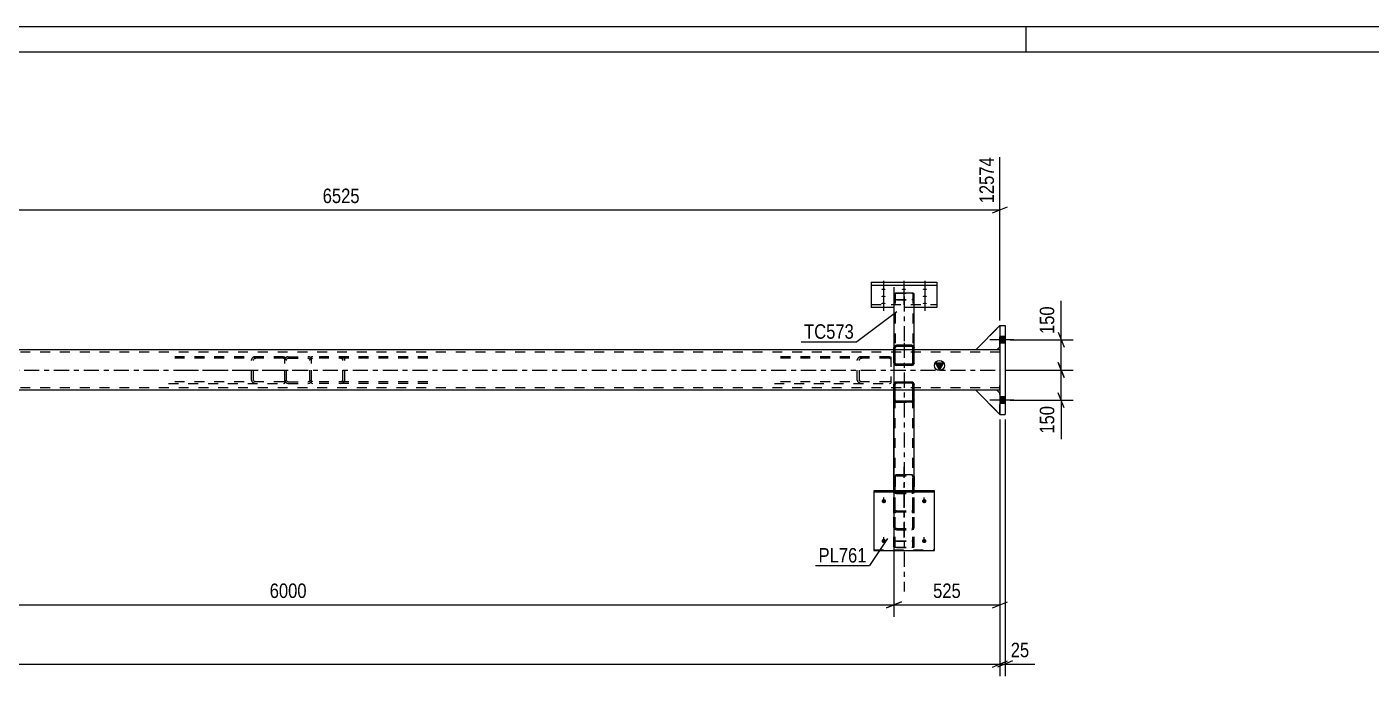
# Model space of a CAD drawing. Header units: millimetres. Extents: x 0 to 1189, y 0 to 841.
# Drawn here: x 361 to 627.3, y 712.3 to 841 of the extents above; entities that cross this region are included whole.
import ezdxf

# ---------------------------------------------------------------- set-up
doc = ezdxf.new("R2010")
doc.units = ezdxf.units.MM
doc.linetypes.add('DXK_LINE_DOT2', pattern=[3.9198, 1.9599, -1.9599])
doc.linetypes.add('DXK_LINE_DOT3', pattern=[5.9187, 2.979, -0.9799, 0.9799, -0.9799])
doc.styles.add('Arial Narrow', font='ARIALN.TTF', dxfattribs={"height": 0.2})

# ---------------------------------------------------------------- blocks, each defined once
blk = doc.blocks.new('Unknown-814407264-1135')
at = {"color": 5, "linetype": 'Continuous'}
for p, q in [((1189, 841), (0, 841)), ((559, 836), (559, 841)), ((1184, 836), (5, 836))]:
    blk.add_line(p, q, dxfattribs=at)
blk = doc.blocks.new('Part-814407264-5478 - 5468')
at = {"color": 2, "linetype": 'Continuous'}
for p, q in [((532.83, 777.62), (532.79, 777.43)), ((532.93, 777.77), (532.83, 777.62)), ((533.09, 777.88), (532.93, 777.77)), ((533.03, 777.43), (533.05, 777.52)), ((533.05, 777.52), (533.03, 777.43)), ((533.05, 777.52), (533.1, 777.6)), ((533.1, 777.6), (533.05, 777.52)), ((533.27, 777.91), (533.09, 777.88)), ((533.1, 777.6), (533.18, 777.65)), ((533.18, 777.65), (533.1, 777.6)), ((533.18, 777.65), (533.27, 777.67)), ((536.31, 777.91), (533.27, 777.91)), ((536.31, 777.67), (533.27, 777.67)), ((536.49, 777.88), (536.31, 777.91)), ((536.31, 777.67), (536.4, 777.65)), ((536.4, 777.65), (536.48, 777.6)), ((536.48, 777.6), (536.53, 777.52)), ((536.65, 777.77), (536.49, 777.88)), ((536.5, 777.88), (536.65, 777.77)), ((536.53, 777.52), (536.55, 777.43)), ((536.75, 777.62), (536.65, 777.77)), ((536.65, 777.77), (536.75, 777.62)), ((536.79, 777.43), (536.75, 777.62)), ((536.75, 777.62), (536.79, 777.43)), ((532.79, 774.39), (532.79, 777.43)), ((533.03, 777.43), (533.03, 777.43)), ((533.03, 777), (533.03, 777.43)), ((533.03, 774.39), (533.03, 777.43)), ((533.03, 774.39), (533.03, 777)), ((533.03, 777), (533.03, 777)), ((533.03, 777), (533.03, 777)), ((533.03, 777), (533.03, 777)), ((536.55, 774.39), (536.55, 777.43)), ((536.79, 774.39), (536.79, 777.43)), ((536.79, 777.43), (536.79, 777.43)), ((536.79, 777), (536.79, 777.43)), ((536.79, 774.39), (536.79, 777)), ((536.79, 777), (536.79, 777)), ((536.79, 777), (536.79, 777)), ((536.79, 777), (536.79, 777)), ((532.79, 774.39), (532.83, 774.21)), ((532.83, 774.21), (532.93, 774.05)), ((532.93, 774.05), (533.09, 773.95)), ((533.03, 774.39), (533.03, 774.39)), ((533.05, 774.3), (533.03, 774.39)), ((533.03, 774.39), (533.05, 774.3)), ((533.1, 774.22), (533.05, 774.3)), ((533.05, 774.3), (533.1, 774.22)), ((533.09, 773.95), (533.27, 773.91)), ((533.18, 774.17), (533.1, 774.22)), ((533.1, 774.22), (533.18, 774.17)), ((533.27, 774.15), (533.18, 774.17)), ((536.31, 774.15), (533.27, 774.15)), ((536.31, 773.91), (533.27, 773.91)), ((536.4, 774.17), (536.31, 774.15)), ((536.31, 773.91), (536.49, 773.95)), ((536.48, 774.22), (536.4, 774.17)), ((536.53, 774.3), (536.48, 774.22)), ((536.49, 773.95), (536.65, 774.05)), ((536.55, 774.39), (536.53, 774.3)), ((536.65, 774.05), (536.75, 774.21)), ((536.75, 774.21), (536.79, 774.39)), ((536.79, 774.39), (536.75, 774.21)), ((536.79, 774.39), (536.79, 774.39))]:
    blk.add_line(p, q, dxfattribs=at)
at = {"color": 7, "linetype": 'DXK_LINE_DOT2'}
for p, q in [((532.79, 777.43), (532.83, 777.62)), ((532.83, 777.62), (532.93, 777.77)), ((532.93, 777.77), (533.09, 777.88)), ((533.09, 777.88), (533.27, 777.91)), ((533.27, 777.67), (533.18, 777.65)), ((536.31, 777.91), (533.27, 777.91)), ((533.27, 777.67), (533.27, 777.67)), ((536.31, 777.91), (536.31, 777.91)), ((536.31, 777.91), (536.5, 777.88)), ((536.31, 777.67), (536.31, 777.67)), ((536.4, 777.65), (536.31, 777.67)), ((536.48, 777.6), (536.4, 777.65)), ((536.53, 777.52), (536.48, 777.6)), ((536.55, 777.43), (536.53, 777.52)), ((532.79, 777.43), (532.79, 777.43)), ((532.79, 777.43), (532.79, 777)), ((532.79, 777), (532.79, 777)), ((532.79, 777), (532.79, 774.39)), ((533.03, 777), (532.79, 777)), ((536.55, 777.43), (536.55, 777.43)), ((536.55, 777.43), (536.55, 777)), ((536.55, 777), (536.55, 777)), ((536.55, 777), (536.55, 774.39)), ((536.79, 777), (536.55, 777)), ((532.79, 774.39), (532.79, 774.39)), ((532.83, 774.21), (532.79, 774.39)), ((533.27, 773.91), (533.09, 773.95)), ((533.18, 774.17), (533.27, 774.15)), ((533.27, 774.15), (533.27, 774.15)), ((536.31, 774.15), (536.4, 774.17)), ((536.31, 774.15), (536.31, 774.15)), ((536.31, 774.15), (536.31, 774.15)), ((536.5, 773.95), (536.31, 773.91)), ((536.31, 773.91), (536.31, 773.91)), ((536.31, 773.91), (536.31, 773.91)), ((536.4, 774.17), (536.48, 774.22)), ((536.48, 774.22), (536.53, 774.3)), ((536.53, 774.3), (536.55, 774.39)), ((536.55, 774.39), (536.55, 774.39))]:
    blk.add_line(p, q, dxfattribs=at)
at = {"color": 7, "linetype": 'DXK_LINE_DOT3'}
blk.add_line((534.79, 775.91), (534.79, 775.91), dxfattribs=at)
at = {"color": 7, "linetype": 'DXK_LINE_DOT2'}
blk.add_arc((533.27, 774.39), 0.48, 202.5012, 247.5012, dxfattribs=at)
at = {"color": 2, "linetype": 'Continuous'}
blk.add_arc((536.31, 774.39), 0.48, 292.5012, 337.5012, dxfattribs=at)
blk = doc.blocks.new('Bolt-814407264-5536 - 5468')
at = {"linetype": 'Continuous'}
for points in [[(538.79, 747.43), (538.88, 747.42), (538.97, 747.39), (539.05, 747.35), (539.12, 747.29), (539.17, 747.22), (539.21, 747.14), (539.23, 747.06), (539.23, 746.97), (539.21, 746.88), (539.17, 746.81), (539.12, 746.74), (539.05, 746.68), (538.97, 746.63), (538.88, 746.61), (538.79, 746.6), (538.7, 746.61), (538.61, 746.63), (538.53, 746.68), (538.46, 746.74), (538.41, 746.81), (538.37, 746.88), (538.35, 746.97), (538.35, 747.06), (538.37, 747.14), (538.41, 747.22), (538.46, 747.29), (538.53, 747.35), (538.61, 747.39), (538.7, 747.42)], [(538.79, 739.53), (538.88, 739.52), (538.97, 739.5), (539.05, 739.45), (539.12, 739.4), (539.17, 739.33), (539.21, 739.25), (539.23, 739.16), (539.23, 739.08), (539.21, 738.99), (539.17, 738.91), (539.12, 738.84), (539.05, 738.78), (538.97, 738.74), (538.88, 738.72), (538.79, 738.71), (538.7, 738.72), (538.61, 738.74), (538.53, 738.78), (538.46, 738.84), (538.41, 738.91), (538.37, 738.99), (538.35, 739.08), (538.35, 739.16), (538.37, 739.25), (538.41, 739.33), (538.46, 739.4), (538.53, 739.45), (538.61, 739.5), (538.7, 739.52)]]:
    blk.add_hatch(color=1, dxfattribs=at).paths.add_polyline_path(points)
at = {"color": 1, "linetype": 'Continuous'}
for p, q in [((538.79, 746.67), (538.79, 747.74)), ((538.79, 738.78), (538.79, 739.85))]:
    blk.add_line(p, q, dxfattribs=at)
blk = doc.blocks.new('Bolt-814407264-5545 - 5468')
at = {"linetype": 'Continuous'}
for points in [[(530.69, 789.15), (530.78, 789.14), (530.87, 789.13), (530.95, 789.12), (531.02, 789.1), (531.07, 789.07), (531.11, 789.04), (531.13, 789.01), (531.13, 788.98), (531.11, 788.95), (531.07, 788.92), (531.02, 788.9), (530.95, 788.88), (530.87, 788.86), (530.78, 788.85), (530.69, 788.85), (530.6, 788.85), (530.51, 788.86), (530.43, 788.88), (530.36, 788.9), (530.31, 788.92), (530.27, 788.95), (530.25, 788.98), (530.25, 789.01), (530.27, 789.04), (530.31, 789.07), (530.36, 789.1), (530.43, 789.12), (530.51, 789.13), (530.6, 789.14)], [(534.77, 789.15), (534.86, 789.14), (534.95, 789.13), (535.03, 789.12), (535.1, 789.1), (535.15, 789.07), (535.19, 789.04), (535.21, 789.01), (535.21, 788.98), (535.19, 788.95), (535.15, 788.92), (535.1, 788.9), (535.03, 788.88), (534.95, 788.86), (534.86, 788.85), (534.77, 788.85), (534.68, 788.85), (534.59, 788.86), (534.51, 788.88), (534.44, 788.9), (534.39, 788.92), (534.35, 788.95), (534.33, 788.98), (534.33, 789.01), (534.35, 789.04), (534.39, 789.07), (534.44, 789.1), (534.51, 789.12), (534.59, 789.13), (534.68, 789.14)], [(538.89, 789.15), (538.98, 789.14), (539.07, 789.13), (539.15, 789.12), (539.22, 789.1), (539.27, 789.07), (539.31, 789.04), (539.33, 789.01), (539.33, 788.98), (539.31, 788.95), (539.27, 788.92), (539.22, 788.9), (539.15, 788.88), (539.07, 788.86), (538.98, 788.85), (538.89, 788.85), (538.8, 788.85), (538.71, 788.86), (538.63, 788.88), (538.56, 788.9), (538.51, 788.92), (538.47, 788.95), (538.45, 788.98), (538.45, 789.01), (538.47, 789.04), (538.51, 789.07), (538.56, 789.1), (538.63, 789.12), (538.71, 789.13), (538.8, 789.14)], [(530.69, 787.74), (530.78, 787.74), (530.87, 787.73), (530.95, 787.71), (531.02, 787.69), (531.07, 787.66), (531.11, 787.63), (531.13, 787.6), (531.13, 787.57), (531.11, 787.54), (531.07, 787.51), (531.02, 787.49), (530.95, 787.47), (530.87, 787.45), (530.78, 787.44), (530.69, 787.44), (530.6, 787.44), (530.51, 787.45), (530.43, 787.47), (530.36, 787.49), (530.31, 787.51), (530.27, 787.54), (530.25, 787.57), (530.25, 787.6), (530.27, 787.63), (530.31, 787.66), (530.36, 787.69), (530.43, 787.71), (530.51, 787.73), (530.6, 787.74)], [(530.69, 786.34), (530.78, 786.34), (530.87, 786.33), (530.95, 786.31), (531.02, 786.29), (531.07, 786.27), (531.11, 786.24), (531.13, 786.21), (531.13, 786.18), (531.11, 786.15), (531.07, 786.12), (531.02, 786.09), (530.95, 786.07), (530.87, 786.06), (530.78, 786.05), (530.69, 786.04), (530.6, 786.05), (530.51, 786.06), (530.43, 786.07), (530.36, 786.09), (530.31, 786.12), (530.27, 786.15), (530.25, 786.18), (530.25, 786.21), (530.27, 786.24), (530.31, 786.27), (530.36, 786.29), (530.43, 786.31), (530.51, 786.33), (530.6, 786.34)], [(538.89, 787.74), (538.98, 787.74), (539.07, 787.73), (539.15, 787.71), (539.22, 787.69), (539.27, 787.66), (539.31, 787.63), (539.33, 787.6), (539.33, 787.57), (539.31, 787.54), (539.27, 787.51), (539.22, 787.49), (539.15, 787.47), (539.07, 787.45), (538.98, 787.44), (538.89, 787.44), (538.8, 787.44), (538.71, 787.45), (538.63, 787.47), (538.56, 787.49), (538.51, 787.51), (538.47, 787.54), (538.45, 787.57), (538.45, 787.6), (538.47, 787.63), (538.51, 787.66), (538.56, 787.69), (538.63, 787.71), (538.71, 787.73), (538.8, 787.74)], [(538.89, 786.34), (538.98, 786.34), (539.07, 786.33), (539.15, 786.31), (539.22, 786.29), (539.27, 786.27), (539.31, 786.24), (539.33, 786.21), (539.33, 786.18), (539.31, 786.15), (539.27, 786.12), (539.22, 786.09), (539.15, 786.07), (539.07, 786.06), (538.98, 786.05), (538.89, 786.04), (538.8, 786.05), (538.71, 786.06), (538.63, 786.07), (538.56, 786.09), (538.51, 786.12), (538.47, 786.15), (538.45, 786.18), (538.45, 786.21), (538.47, 786.24), (538.51, 786.27), (538.56, 786.29), (538.63, 786.31), (538.71, 786.33), (538.8, 786.34)]]:
    blk.add_hatch(color=1, dxfattribs=at).paths.add_polyline_path(points)
at = {"color": 1, "linetype": 'Continuous'}
for p, q in [((530.69, 790.69), (530.69, 787.57)), ((530.69, 789.28), (530.69, 786.16)), ((534.77, 790.69), (534.77, 787.57)), ((538.89, 790.69), (538.89, 787.57)), ((538.89, 789.28), (538.89, 786.16)), ((530.69, 787.88), (530.69, 784.76)), ((538.89, 787.88), (538.89, 784.76))]:
    blk.add_line(p, q, dxfattribs=at)
at = {"color": 1, "linetype": 'DXK_LINE_DOT2'}
blk.add_line((534.77, 787.88), (534.77, 784.76), dxfattribs=at)
blk = doc.blocks.new('Part-814407264-5617 - 5468')
at = {"color": 7, "linetype": 'DXK_LINE_DOT2'}
for p, q in [((548.99, 777), (553.79, 781.8)), ((553.79, 781.8), (553.79, 777.6)), ((553.79, 777.6), (553.19, 777)), ((553.19, 777), (548.99, 777))]:
    blk.add_line(p, q, dxfattribs=at)
blk = doc.blocks.new('Part-814407264-5675 - 5468')
at = {"color": 7, "linetype": 'DXK_LINE_DOT2'}
for p, q in [((411.89, 775.64), (389.1, 775.64)), ((411.89, 775.32), (389.1, 775.32)), ((405.59, 775.25), (405.52, 775)), ((405.52, 771), (405.52, 775)), ((405.96, 775), (405.99, 775.12)), ((405.96, 771), (405.96, 775)), ((406.4, 775.64), (406.06, 775.59)), ((406.23, 775.3), (406.4, 775.32)), ((411.89, 775.64), (412.15, 775.61)), ((411.89, 775.32), (412.06, 775.3)), ((412.06, 775.3), (412.15, 775.25)), ((412.15, 770.4), (412.15, 775.61)), ((411.89, 770.68), (389.1, 770.68)), ((389.1, 770.36), (411.89, 770.36)), ((405.52, 771), (405.59, 770.76)), ((405.99, 770.88), (405.96, 771)), ((406.06, 770.41), (406.4, 770.36)), ((406.4, 770.68), (406.23, 770.71)), ((412.06, 770.71), (411.89, 770.68)), ((411.89, 770.36), (412.15, 770.4)), ((412.15, 770.75), (412.06, 770.71))]:
    blk.add_line(p, q, dxfattribs=at)
at = {"color": 7, "linetype": 'DXK_LINE_DOT3'}
blk.add_line((391.85, 773), (415.99, 773), dxfattribs=at)
at = {"color": 7, "linetype": 'DXK_LINE_DOT2'}
for centre, radius, start, end in [((406.26, 774.82), 0.802, 104.5547, 147.5896), ((406.33, 774.91), 0.401, 104.5547, 147.5896), ((406.26, 771.19), 0.802, 212.4104, 255.4453), ((406.33, 771.09), 0.401, 212.4104, 255.4453)]:
    blk.add_arc(centre, radius, start, end, dxfattribs=at)
blk = doc.blocks.new('Part-814407264-5567 - 5468')
at = {"color": 2, "linetype": 'Continuous'}
for p, q in [((540.79, 749.06), (528.79, 749.06)), ((528.79, 749.06), (528.79, 737.24)), ((528.79, 748.89), (540.79, 748.89)), ((540.79, 737.24), (540.79, 749.06)), ((528.79, 737.24), (540.79, 737.24))]:
    blk.add_line(p, q, dxfattribs=at)
at = {"color": 7, "linetype": 'DXK_LINE_DOT2'}
blk.add_line((528.79, 737.4), (540.79, 737.4), dxfattribs=at)
blk = doc.blocks.new('Part-814407264-5503 - 5468')
at = {"linetype": 'Continuous'}
blk.add_hatch(color=2, dxfattribs=at).paths.add_polyline_path([(541.79, 773), (540.99, 774.4), (542.59, 774.4)])
at = {"color": 7, "linetype": 'DXK_LINE_DOT2'}
for p, q in [((553.79, 776.52), (94.15, 776.52)), ((536.79, 777), (532.79, 777)), ((553.19, 777), (548.99, 777)), ((553.79, 777), (553.79, 776.04)), ((553.79, 777), (553.79, 776.72)), ((553.79, 769), (553.79, 769.96)), ((553.79, 769.48), (94.15, 769.48)), ((536.79, 769), (532.79, 769)), ((553.19, 769), (548.99, 769))]:
    blk.add_line(p, q, dxfattribs=at)
at = {"color": 2, "linetype": 'Continuous'}
for p, q in [((532.79, 777), (296.79, 777)), ((548.99, 777), (536.79, 777)), ((553.79, 777), (553.19, 777)), ((553.79, 776.04), (553.79, 769.96)), ((541.79, 773), (540.99, 774.4)), ((540.99, 774.4), (542.59, 774.4)), ((542.59, 774.4), (541.79, 773)), ((532.79, 769), (296.79, 769)), ((548.99, 769), (536.79, 769)), ((553.79, 769), (553.19, 769))]:
    blk.add_line(p, q, dxfattribs=at)
at = {"color": 7, "linetype": 'DXK_LINE_DOT3'}
blk.add_line((94.15, 773), (553.79, 773), dxfattribs=at)
at = {"color": 2, "linetype": 'Continuous'}
blk.add_circle((541.79, 773.9), 1, dxfattribs=at)
blk = doc.blocks.new('Part-814407264-5639 - 5468')
at = {"color": 2, "linetype": 'Continuous'}
for p, q in [((553.19, 769), (548.99, 769)), ((548.99, 769), (553.79, 764.2)), ((553.79, 768.4), (553.19, 769))]:
    blk.add_line(p, q, dxfattribs=at)
at = {"color": 7, "linetype": 'DXK_LINE_DOT2'}
blk.add_line((553.79, 764.2), (553.79, 768.4), dxfattribs=at)
blk = doc.blocks.new('Part-814407264-5506 - 5468')
at = {"color": 7, "linetype": 'DXK_LINE_DOT2'}
for p, q in [((553.19, 769), (548.99, 769)), ((548.99, 769), (553.79, 764.2)), ((553.79, 768.4), (553.19, 769)), ((553.79, 764.2), (553.79, 768.4))]:
    blk.add_line(p, q, dxfattribs=at)
blk = doc.blocks.new('Part-814407264-5509 - 5468')
at = {"color": 7, "linetype": 'DXK_LINE_DOT2'}
for p, q in [((548.99, 777), (553.79, 781.8)), ((553.79, 781.8), (553.79, 777.6)), ((553.79, 777.6), (553.19, 777)), ((553.19, 777), (548.99, 777))]:
    blk.add_line(p, q, dxfattribs=at)
blk = doc.blocks.new('Part-814407264-5512 - 5468')
at = {"color": 2, "linetype": 'Continuous'}
for p, q in [((548.99, 777), (553.79, 781.8)), ((553.79, 777.6), (553.19, 777)), ((553.19, 777), (548.99, 777))]:
    blk.add_line(p, q, dxfattribs=at)
at = {"color": 7, "linetype": 'DXK_LINE_DOT2'}
blk.add_line((553.79, 777.6), (553.79, 781.8), dxfattribs=at)
blk = doc.blocks.new('Part-814407264-5525 - 5468')
at = {"color": 2, "linetype": 'Continuous'}
for p, q in [((553.79, 781.8), (553.79, 764.2)), ((553.79, 781.8), (554.79, 781.8)), ((554.79, 781.8), (554.79, 764.2)), ((553.79, 764.2), (554.79, 764.2))]:
    blk.add_line(p, q, dxfattribs=at)
blk = doc.blocks.new('Bolt-814407264-5527 - 5468')
at = {"linetype": 'Continuous'}
for points in [[(553.79, 779.66), (553.79, 778.34), (554.79, 778.34), (554.79, 779.66)], [(553.79, 779.66), (553.79, 778.34), (554.79, 778.34), (554.79, 779.66)], [(553.79, 767.66), (553.79, 766.34), (554.79, 766.34), (554.79, 767.66)], [(553.79, 767.66), (553.79, 766.34), (554.79, 766.34), (554.79, 767.66)]]:
    blk.add_hatch(color=1, dxfattribs=at).paths.add_polyline_path(points)
at = {"color": 1, "linetype": 'Continuous'}
for p, q in [((556.55, 779), (551.79, 779)), ((556.55, 779), (551.79, 779)), ((554.79, 779.66), (553.79, 779.66)), ((554.79, 779.66), (553.79, 779.66)), ((554.79, 778.34), (553.79, 778.34)), ((554.79, 778.34), (553.79, 778.34)), ((556.55, 767), (551.79, 767)), ((556.55, 767), (551.79, 767)), ((554.79, 767.66), (553.79, 767.66)), ((554.79, 767.66), (553.79, 767.66)), ((554.79, 766.34), (553.79, 766.34)), ((554.79, 766.34), (553.79, 766.34))]:
    blk.add_line(p, q, dxfattribs=at)
blk = doc.blocks.new('Bolt-814407264-5544 - 5468')
at = {"linetype": 'Continuous'}
for points in [[(530.79, 747.43), (530.88, 747.42), (530.97, 747.39), (531.05, 747.35), (531.12, 747.29), (531.17, 747.22), (531.21, 747.14), (531.23, 747.06), (531.23, 746.97), (531.21, 746.88), (531.17, 746.81), (531.12, 746.74), (531.05, 746.68), (530.97, 746.63), (530.88, 746.61), (530.79, 746.6), (530.7, 746.61), (530.61, 746.63), (530.53, 746.68), (530.46, 746.74), (530.41, 746.81), (530.37, 746.88), (530.35, 746.97), (530.35, 747.06), (530.37, 747.14), (530.41, 747.22), (530.46, 747.29), (530.53, 747.35), (530.61, 747.39), (530.7, 747.42)], [(530.79, 739.53), (530.88, 739.52), (530.97, 739.5), (531.05, 739.45), (531.12, 739.4), (531.17, 739.33), (531.21, 739.25), (531.23, 739.16), (531.23, 739.08), (531.21, 738.99), (531.17, 738.91), (531.12, 738.84), (531.05, 738.78), (530.97, 738.74), (530.88, 738.72), (530.79, 738.71), (530.7, 738.72), (530.61, 738.74), (530.53, 738.78), (530.46, 738.84), (530.41, 738.91), (530.37, 738.99), (530.35, 739.08), (530.35, 739.16), (530.37, 739.25), (530.41, 739.33), (530.46, 739.4), (530.53, 739.45), (530.61, 739.5), (530.7, 739.52)]]:
    blk.add_hatch(color=1, dxfattribs=at).paths.add_polyline_path(points)
at = {"color": 1, "linetype": 'Continuous'}
for p, q in [((530.79, 746.67), (530.79, 747.74)), ((530.79, 738.78), (530.79, 739.85))]:
    blk.add_line(p, q, dxfattribs=at)
blk = doc.blocks.new('Part-814407264-5557 - 5468')
at = {"color": 7, "linetype": 'DXK_LINE_DOT3'}
blk.add_line((534.79, 739.8), (534.79, 753.84), dxfattribs=at)
at = {"color": 2, "linetype": 'Continuous'}
for p, q in [((532.79, 751.83), (532.83, 752)), ((532.79, 749.06), (532.79, 751.83)), ((532.83, 752), (532.93, 752.15)), ((532.93, 752.15), (533.09, 752.25)), ((533.09, 752.25), (533.27, 752.28)), ((533.27, 752.28), (536.31, 752.28)), ((536.31, 752.28), (536.49, 752.25)), ((536.49, 752.25), (536.65, 752.15)), ((536.65, 752.15), (536.75, 752)), ((536.75, 752), (536.79, 751.83)), ((536.79, 749.06), (536.79, 751.83))]:
    blk.add_line(p, q, dxfattribs=at)
at = {"color": 7, "linetype": 'DXK_LINE_DOT2'}
for p, q in [((532.79, 751.83), (532.79, 748.98)), ((533.05, 751.92), (533.03, 751.83)), ((533.03, 744.66), (533.03, 751.83)), ((533.03, 751.83), (533.03, 748.98)), ((533.1, 751.99), (533.05, 751.92)), ((533.18, 752.04), (533.1, 751.99)), ((533.27, 752.06), (533.18, 752.04)), ((533.27, 752.06), (536.31, 752.06)), ((536.4, 752.04), (536.31, 752.06)), ((536.48, 751.99), (536.4, 752.04)), ((536.53, 751.92), (536.48, 751.99)), ((536.55, 751.83), (536.53, 751.92)), ((536.55, 744.66), (536.55, 751.83)), ((536.55, 748.98), (536.55, 751.83)), ((536.79, 751.83), (536.79, 748.98)), ((532.79, 744.66), (532.79, 749.06)), ((532.79, 741.8), (532.79, 748.98)), ((532.83, 748.8), (532.79, 748.98)), ((532.93, 748.66), (532.83, 748.8)), ((533.09, 748.56), (532.93, 748.66)), ((533.03, 741.8), (533.03, 748.98)), ((533.03, 748.98), (533.05, 748.89)), ((533.05, 748.89), (533.1, 748.82)), ((533.27, 748.53), (533.09, 748.56)), ((533.1, 748.82), (533.18, 748.77)), ((533.18, 748.77), (533.27, 748.75)), ((533.27, 748.75), (536.31, 748.75)), ((533.27, 748.53), (536.31, 748.53)), ((536.31, 748.75), (536.4, 748.77)), ((536.5, 748.56), (536.31, 748.53)), ((536.4, 748.77), (536.48, 748.82)), ((536.48, 748.82), (536.53, 748.89)), ((536.65, 748.66), (536.5, 748.56)), ((536.53, 748.89), (536.55, 748.98)), ((536.55, 741.8), (536.55, 748.98)), ((536.75, 748.8), (536.65, 748.66)), ((536.79, 748.98), (536.75, 748.8)), ((536.79, 744.66), (536.79, 749.06)), ((536.79, 741.8), (536.79, 748.98)), ((532.83, 744.83), (532.79, 744.66)), ((532.79, 741.8), (532.79, 744.66)), ((532.93, 744.98), (532.83, 744.83)), ((533.09, 745.07), (532.93, 744.98)), ((533.03, 744.66), (533.05, 744.74)), ((533.03, 741.8), (533.03, 744.66)), ((533.05, 744.74), (533.1, 744.82)), ((533.27, 745.11), (533.09, 745.07)), ((533.1, 744.82), (533.18, 744.86)), ((533.18, 744.86), (533.27, 744.88)), ((533.27, 745.11), (536.31, 745.11)), ((533.27, 744.88), (536.31, 744.88)), ((536.49, 745.07), (536.31, 745.11)), ((536.31, 744.88), (536.4, 744.87)), ((536.4, 744.87), (536.48, 744.82)), ((536.48, 744.82), (536.53, 744.74)), ((536.65, 744.98), (536.49, 745.07)), ((536.53, 744.74), (536.55, 744.66)), ((536.55, 741.8), (536.55, 744.66)), ((536.75, 744.83), (536.65, 744.98)), ((536.79, 744.66), (536.75, 744.83)), ((536.79, 741.8), (536.79, 744.66)), ((532.79, 741.8), (532.83, 741.63)), ((532.83, 741.63), (532.93, 741.48)), ((532.93, 741.48), (533.09, 741.38)), ((533.05, 741.71), (533.03, 741.8)), ((533.1, 741.64), (533.05, 741.71)), ((533.09, 741.38), (533.27, 741.35)), ((533.18, 741.59), (533.1, 741.64)), ((533.27, 741.58), (533.18, 741.59)), ((533.27, 741.58), (536.31, 741.58)), ((533.27, 741.35), (536.31, 741.35)), ((536.4, 741.59), (536.31, 741.58)), ((536.31, 741.35), (536.49, 741.38)), ((536.48, 741.64), (536.4, 741.59)), ((536.53, 741.72), (536.48, 741.64)), ((536.49, 741.38), (536.65, 741.48)), ((536.55, 741.8), (536.53, 741.72)), ((536.65, 741.48), (536.75, 741.63)), ((536.75, 741.63), (536.79, 741.8))]:
    blk.add_line(p, q, dxfattribs=at)
blk = doc.blocks.new('Part-814407264-5575 - 5468')
at = {"color": 7, "linetype": 'DXK_LINE_DOT3'}
blk.add_line((534.79, 778.4), (534.79, 729.09), dxfattribs=at)
at = {"color": 7, "linetype": 'DXK_LINE_DOT2'}
for p, q in [((532.83, 769), (532.79, 769)), ((532.79, 769), (533.03, 769)), ((532.79, 767.1), (532.79, 769)), ((533.03, 737.97), (533.03, 769)), ((536.55, 737.97), (536.55, 769)), ((536.79, 769), (536.55, 769)), ((532.79, 737.97), (532.79, 751.83)), ((536.79, 737.97), (536.79, 749.06)), ((532.79, 739.01), (532.83, 739.07)), ((532.83, 737.91), (532.79, 737.97)), ((532.83, 739.07), (532.93, 739.13)), ((532.93, 737.85), (532.83, 737.91)), ((532.93, 739.13), (533.09, 739.16)), ((533.09, 737.82), (532.93, 737.85)), ((533.05, 739.04), (533.03, 739.01)), ((533.03, 737.97), (533.05, 737.94)), ((533.1, 739.07), (533.05, 739.04)), ((533.05, 737.94), (533.1, 737.91)), ((533.09, 739.16), (533.27, 739.17)), ((533.27, 737.81), (533.09, 737.82)), ((533.18, 739.09), (533.1, 739.07)), ((533.1, 737.91), (533.18, 737.89)), ((533.27, 739.09), (533.18, 739.09)), ((533.18, 737.89), (533.27, 737.89)), ((533.27, 739.17), (536.31, 739.17)), ((533.27, 739.09), (536.31, 739.09)), ((533.27, 737.89), (536.31, 737.89)), ((533.27, 737.81), (536.31, 737.81)), ((536.31, 739.17), (536.5, 739.16)), ((536.4, 739.09), (536.31, 739.09)), ((536.31, 737.89), (536.4, 737.89)), ((536.5, 737.82), (536.31, 737.81)), ((536.48, 739.07), (536.4, 739.09)), ((536.4, 737.89), (536.48, 737.91)), ((536.53, 739.04), (536.48, 739.07)), ((536.48, 737.91), (536.53, 737.94)), ((536.5, 739.16), (536.65, 739.13)), ((536.65, 737.85), (536.5, 737.82)), ((536.55, 739.01), (536.53, 739.04)), ((536.53, 737.94), (536.55, 737.97)), ((536.65, 739.13), (536.75, 739.07)), ((536.75, 737.91), (536.65, 737.85)), ((536.75, 739.07), (536.79, 739.01)), ((536.79, 737.97), (536.75, 737.91))]:
    blk.add_line(p, q, dxfattribs=at)
at = {"color": 2, "linetype": 'Continuous'}
for p, q in [((532.79, 751.83), (532.79, 767.1)), ((536.55, 769), (533.03, 769)), ((536.79, 769), (536.79, 769)), ((536.79, 749.06), (536.79, 769))]:
    blk.add_line(p, q, dxfattribs=at)
blk = doc.blocks.new('Part-814407264-5577 - 5468')
at = {"color": 2, "linetype": 'Continuous'}
for p, q in [((532.83, 770.32), (532.79, 770.14)), ((532.79, 767.1), (532.79, 770.14)), ((532.93, 770.48), (532.83, 770.32)), ((533.09, 770.58), (532.93, 770.48)), ((533.03, 770.14), (533.05, 770.23)), ((533.05, 770.23), (533.03, 770.14)), ((533.03, 770.14), (533.03, 770.14)), ((533.03, 769), (533.03, 770.14)), ((533.03, 767.1), (533.03, 770.14)), ((533.05, 770.23), (533.1, 770.31)), ((533.1, 770.31), (533.05, 770.23)), ((533.27, 770.62), (533.09, 770.58)), ((533.1, 770.31), (533.18, 770.36)), ((533.18, 770.36), (533.1, 770.31)), ((533.18, 770.36), (533.27, 770.38)), ((536.31, 770.62), (533.27, 770.62)), ((536.31, 770.38), (533.27, 770.38)), ((536.49, 770.58), (536.31, 770.62)), ((536.31, 770.38), (536.4, 770.36)), ((536.4, 770.36), (536.48, 770.31)), ((536.48, 770.31), (536.53, 770.23)), ((536.65, 770.48), (536.49, 770.58)), ((536.53, 770.23), (536.55, 770.14)), ((536.55, 767.1), (536.55, 770.14)), ((536.75, 770.32), (536.65, 770.48)), ((536.79, 770.14), (536.75, 770.32)), ((536.75, 770.32), (536.79, 770.14)), ((536.79, 767.1), (536.79, 770.14)), ((536.79, 769), (536.79, 770.14)), ((536.79, 770.14), (536.79, 770.14)), ((532.79, 767.1), (532.83, 766.92)), ((532.83, 766.92), (532.93, 766.76)), ((533.03, 769), (533.03, 769)), ((533.03, 767.1), (533.03, 769)), ((533.03, 769), (533.03, 769)), ((533.03, 769), (533.03, 769)), ((533.03, 767.1), (533.03, 767.1)), ((533.05, 767.01), (533.03, 767.1)), ((533.03, 767.1), (533.05, 767.01)), ((533.1, 766.93), (533.05, 767.01)), ((533.05, 767.01), (533.1, 766.93)), ((533.18, 766.88), (533.1, 766.93)), ((533.1, 766.93), (533.18, 766.88)), ((533.27, 766.86), (533.18, 766.88)), ((536.31, 766.86), (533.27, 766.86)), ((536.4, 766.88), (536.31, 766.86)), ((536.48, 766.93), (536.4, 766.88)), ((536.53, 767.01), (536.48, 766.93)), ((536.55, 767.1), (536.53, 767.01)), ((536.65, 766.76), (536.75, 766.92)), ((536.75, 766.92), (536.65, 766.76)), ((536.75, 766.92), (536.79, 767.1)), ((536.79, 767.1), (536.75, 766.92)), ((536.79, 769), (536.79, 769)), ((536.79, 767.1), (536.79, 769)), ((536.79, 769), (536.79, 769)), ((536.79, 769), (536.79, 769)), ((536.79, 767.1), (536.79, 767.1)), ((532.93, 766.76), (533.09, 766.66)), ((533.09, 766.66), (533.27, 766.62)), ((536.31, 766.62), (533.27, 766.62)), ((536.31, 766.62), (536.49, 766.66)), ((536.49, 766.66), (536.65, 766.76)), ((536.65, 766.76), (536.49, 766.66))]:
    blk.add_line(p, q, dxfattribs=at)
at = {"color": 7, "linetype": 'DXK_LINE_DOT2'}
for p, q in [((532.79, 770.14), (532.83, 770.32)), ((532.79, 770.14), (532.79, 770.14)), ((532.79, 770.14), (532.79, 769)), ((533.09, 770.58), (533.27, 770.62)), ((533.27, 770.38), (533.18, 770.36)), ((533.27, 770.38), (533.27, 770.38)), ((536.31, 770.62), (536.31, 770.62)), ((536.31, 770.62), (536.31, 770.62)), ((536.31, 770.62), (536.5, 770.58)), ((536.31, 770.38), (536.31, 770.38)), ((536.31, 770.38), (536.31, 770.38)), ((536.4, 770.36), (536.31, 770.38)), ((536.48, 770.31), (536.4, 770.36)), ((536.53, 770.23), (536.48, 770.31)), ((536.55, 770.14), (536.53, 770.23)), ((536.55, 770.14), (536.55, 770.14)), ((536.55, 770.14), (536.55, 769)), ((532.79, 769), (532.79, 769)), ((532.79, 769), (532.79, 767.1)), ((533.03, 769), (532.79, 769)), ((532.79, 767.1), (532.79, 767.1)), ((532.83, 766.92), (532.79, 767.1)), ((532.93, 766.76), (532.83, 766.92)), ((533.18, 766.88), (533.27, 766.86)), ((533.27, 766.86), (533.27, 766.86)), ((536.31, 766.86), (536.4, 766.88)), ((536.31, 766.86), (536.31, 766.86)), ((536.31, 766.86), (536.31, 766.86)), ((536.4, 766.88), (536.48, 766.93)), ((536.48, 766.93), (536.53, 767.01)), ((536.53, 767.01), (536.55, 767.1)), ((536.55, 769), (536.55, 769)), ((536.55, 769), (536.55, 767.1)), ((536.79, 769), (536.55, 769)), ((536.55, 767.1), (536.55, 767.1)), ((533.09, 766.66), (532.93, 766.76)), ((533.27, 766.62), (533.09, 766.66)), ((533.27, 766.62), (536.31, 766.62)), ((536.49, 766.66), (536.31, 766.62)), ((536.31, 766.62), (536.31, 766.62))]:
    blk.add_line(p, q, dxfattribs=at)
at = {"color": 7, "linetype": 'DXK_LINE_DOT3'}
blk.add_line((534.79, 768.62), (534.79, 768.62), dxfattribs=at)
at = {"color": 7, "linetype": 'DXK_LINE_DOT2'}
blk.add_arc((533.27, 770.14), 0.48, 112.4976, 157.4976, dxfattribs=at)
at = {"color": 2, "linetype": 'Continuous'}
blk.add_arc((536.31, 770.14), 0.48, 22.4976, 67.4976, dxfattribs=at)
blk = doc.blocks.new('Part-814407264-5642 - 5468')
at = {"color": 7, "linetype": 'DXK_LINE_DOT2'}
for p, q in [((553.19, 769), (548.99, 769)), ((548.99, 769), (553.79, 764.2)), ((553.79, 768.4), (553.19, 769)), ((553.79, 764.2), (553.79, 768.4))]:
    blk.add_line(p, q, dxfattribs=at)
blk = doc.blocks.new('Part-814407264-5652 - 5468')
at = {"color": 2, "linetype": 'Continuous'}
for p, q in [((528.29, 790.42), (528.29, 785.37)), ((528.29, 790.42), (541.29, 790.42)), ((528.29, 789.82), (541.29, 789.82)), ((541.29, 790.42), (541.29, 785.37)), ((532.79, 785.37), (528.29, 785.37)), ((541.29, 785.37), (536.79, 785.37))]:
    blk.add_line(p, q, dxfattribs=at)
at = {"color": 7, "linetype": 'DXK_LINE_DOT2'}
for p, q in [((528.29, 785.97), (541.29, 785.97)), ((536.79, 785.37), (532.79, 785.37))]:
    blk.add_line(p, q, dxfattribs=at)
blk = doc.blocks.new('Part-814407264-5676 - 5468')
at = {"color": 7, "linetype": 'DXK_LINE_DOT2'}
for p, q in [((417.68, 775.64), (417.43, 775.61)), ((417.43, 770.4), (417.43, 775.61)), ((417.43, 775.25), (417.52, 775.3)), ((417.52, 775.3), (417.68, 775.32)), ((440.47, 775.64), (417.68, 775.64)), ((440.47, 775.32), (417.68, 775.32)), ((423.51, 775.59), (423.17, 775.64)), ((423.17, 775.32), (423.34, 775.3)), ((423.58, 775.12), (423.61, 775)), ((423.61, 771), (423.61, 775)), ((424.05, 775), (423.99, 775.25)), ((424.05, 771), (424.05, 775)), ((417.52, 770.71), (417.43, 770.75)), ((417.43, 770.4), (417.68, 770.36)), ((417.68, 770.68), (417.52, 770.71)), ((440.47, 770.68), (417.68, 770.68)), ((440.47, 770.36), (417.68, 770.36)), ((423.34, 770.71), (423.17, 770.68)), ((423.17, 770.36), (423.51, 770.41)), ((423.61, 771), (423.58, 770.88)), ((423.99, 770.76), (424.05, 771))]:
    blk.add_line(p, q, dxfattribs=at)
for centre, radius, start, end in [((423.24, 774.91), 0.401, 32.4104, 75.4453), ((423.31, 774.82), 0.802, 32.4104, 75.4453), ((423.24, 771.09), 0.401, 284.5547, 327.5896), ((423.31, 771.19), 0.802, 284.5547, 327.5896)]:
    blk.add_arc(centre, radius, start, end, dxfattribs=at)
blk = doc.blocks.new('Part-814407264-5677 - 5468')
at = {"color": 7, "linetype": 'DXK_LINE_DOT2'}
for p, q in [((531.89, 775.64), (509.1, 775.64)), ((531.89, 775.32), (509.1, 775.32)), ((525.59, 775.25), (525.52, 775)), ((525.52, 771), (525.52, 775)), ((525.96, 775), (525.99, 775.12)), ((525.96, 771), (525.96, 775)), ((526.4, 775.64), (526.06, 775.59)), ((526.23, 775.3), (526.4, 775.32)), ((531.89, 775.64), (532.15, 775.61)), ((531.89, 775.32), (532.06, 775.3)), ((532.06, 775.3), (532.15, 775.25)), ((532.15, 775.61), (532.15, 770.4)), ((531.89, 770.68), (509.1, 770.68)), ((509.1, 770.36), (531.89, 770.36)), ((525.52, 771), (525.59, 770.76)), ((525.99, 770.88), (525.96, 771)), ((526.06, 770.41), (526.4, 770.36)), ((526.4, 770.68), (526.23, 770.71)), ((532.06, 770.71), (531.89, 770.68)), ((531.89, 770.36), (532.15, 770.4)), ((532.15, 770.75), (532.06, 770.71))]:
    blk.add_line(p, q, dxfattribs=at)
for centre, radius, start, end in [((526.26, 774.82), 0.802, 104.5547, 147.5896), ((526.33, 774.91), 0.401, 104.5547, 147.5896), ((526.26, 771.19), 0.802, 212.4104, 255.4453), ((526.33, 771.09), 0.401, 212.4104, 255.4453)]:
    blk.add_arc(centre, radius, start, end, dxfattribs=at)
blk = doc.blocks.new('Part-814407264-5691 - 5468')
at = {"color": 2, "linetype": 'Continuous'}
for p, q in [((532.79, 788.11), (532.83, 788.18)), ((532.83, 788.18), (532.93, 788.23)), ((532.93, 788.23), (533.09, 788.27)), ((533.09, 788.27), (533.27, 788.28)), ((533.27, 788.28), (536.31, 788.28)), ((536.31, 788.28), (536.5, 788.27)), ((536.5, 788.27), (536.65, 788.23)), ((536.65, 788.23), (536.75, 788.18)), ((536.75, 788.18), (536.79, 788.11)), ((532.79, 788.11), (532.79, 777.44)), ((536.79, 777), (536.79, 788.11)), ((536.55, 777), (533.03, 777)), ((536.79, 777), (536.79, 777))]:
    blk.add_line(p, q, dxfattribs=at)
at = {"color": 7, "linetype": 'DXK_LINE_DOT2'}
for p, q in [((533.1, 788.17), (533.05, 788.15)), ((533.18, 788.19), (533.1, 788.17)), ((533.27, 788.2), (533.18, 788.19)), ((533.27, 788.2), (536.31, 788.2)), ((536.4, 788.19), (536.31, 788.2)), ((536.48, 788.17), (536.4, 788.19)), ((536.53, 788.15), (536.48, 788.17)), ((532.83, 787.01), (532.79, 787.08)), ((532.93, 786.96), (532.83, 787.01)), ((533.09, 786.92), (532.93, 786.96)), ((533.05, 788.15), (533.03, 788.11)), ((533.03, 788.11), (533.03, 777)), ((533.03, 787.08), (533.05, 787.04)), ((533.05, 787.04), (533.1, 787.02)), ((533.27, 786.91), (533.09, 786.92)), ((533.1, 787.02), (533.18, 787)), ((533.18, 787), (533.27, 786.99)), ((533.27, 786.99), (536.31, 786.99)), ((533.27, 786.91), (536.31, 786.91)), ((536.31, 786.99), (536.4, 787)), ((536.5, 786.92), (536.31, 786.91)), ((536.4, 787), (536.48, 787.02)), ((536.48, 787.02), (536.5, 787.02)), ((536.5, 787.02), (536.53, 787.04)), ((536.65, 786.96), (536.5, 786.92)), ((536.55, 788.11), (536.53, 788.15)), ((536.53, 787.04), (536.55, 787.08)), ((536.55, 788.11), (536.55, 777)), ((536.75, 787.01), (536.65, 786.96)), ((536.79, 787.08), (536.75, 787.01)), ((532.79, 777.44), (532.79, 777)), ((532.83, 777), (532.79, 777)), ((532.79, 777), (533.03, 777)), ((536.79, 777), (536.55, 777))]:
    blk.add_line(p, q, dxfattribs=at)
at = {"color": 7, "linetype": 'DXK_LINE_DOT3'}
blk.add_line((534.79, 787.59), (534.79, 777), dxfattribs=at)
blk = doc.blocks.new('Part-814407264-5698 - 5468')
at = {"color": 7, "linetype": 'DXK_LINE_DOT2'}
for p, q in [((412.19, 775.25), (412.15, 775)), ((412.15, 771), (412.15, 775)), ((412.47, 775), (412.49, 775.12)), ((412.47, 771), (412.47, 775)), ((412.79, 775.64), (412.54, 775.59)), ((412.66, 775.3), (412.79, 775.32)), ((412.79, 775.64), (416.79, 775.64)), ((412.79, 775.32), (416.79, 775.32)), ((417.03, 775.59), (416.79, 775.64)), ((416.79, 775.32), (416.91, 775.3)), ((417.08, 775.12), (417.11, 775)), ((417.11, 771), (417.11, 775)), ((417.43, 775), (417.38, 775.25)), ((417.43, 771), (417.43, 775)), ((412.15, 771), (412.19, 770.76)), ((412.49, 770.88), (412.47, 771)), ((412.54, 770.41), (412.79, 770.36)), ((412.79, 770.68), (412.66, 770.71)), ((412.79, 770.68), (416.79, 770.68)), ((412.79, 770.36), (416.79, 770.36)), ((416.91, 770.71), (416.79, 770.68)), ((416.79, 770.36), (417.03, 770.41)), ((417.11, 771), (417.08, 770.88)), ((417.38, 770.76), (417.43, 771))]:
    blk.add_line(p, q, dxfattribs=at)
for centre, radius, start, end in [((412.79, 775), 0.64, 112.5, 157.5), ((412.79, 775), 0.32, 112.5, 157.5), ((416.79, 775), 0.32, 22.5, 67.5), ((416.79, 775), 0.64, 22.5, 67.5), ((412.79, 771), 0.64, 202.5, 247.5), ((412.79, 771), 0.32, 202.5, 247.5), ((416.79, 771), 0.32, 292.5, 337.5), ((416.79, 771), 0.64, 292.5, 337.5)]:
    blk.add_arc(centre, radius, start, end, dxfattribs=at)
blk = doc.blocks.new('StraightDimension-814407264-5704 - 5468')
at = {"color": 7, "linetype": 'Continuous'}
for p, q in [((554.79, 773), (568.29, 773)), ((565.29, 774.5), (566.49, 771.5)), ((565.89, 767), (565.89, 773)), ((555.79, 767), (568.29, 767)), ((566.49, 765.5), (565.29, 768.5))]:
    blk.add_line(p, q, dxfattribs=at)
at = {"color": 0}
blk.add_wipeout([(565.14, 766.48), (560.94, 766.48), (560.94, 759.79), (565.14, 759.79)], dxfattribs=at)
at = {"color": 7, "linetype": 'Continuous'}
blk.add_line((565.89, 767), (565.89, 759.27), dxfattribs=at)
blk.add_line((565.89, 767), (565.89, 759.27), dxfattribs=at)
at = {"color": 3, "style": 'Arial Narrow'}
blk.add_text('150', height=2.863, rotation=90.0002, dxfattribs=at).set_placement((564.54, 760.39))
blk = doc.blocks.new('StraightDimension-814407264-5713 - 5468')
at = {"color": 7, "linetype": 'Continuous'}
for p, q in [((565.29, 780.5), (566.49, 777.5)), ((555.79, 779), (568.29, 779)), ((565.89, 773), (565.89, 779)), ((554.79, 773), (568.29, 773)), ((566.49, 771.5), (565.29, 774.5))]:
    blk.add_line(p, q, dxfattribs=at)
at = {"color": 0}
blk.add_wipeout([(565.14, 786.21), (560.94, 786.21), (560.94, 779.53), (565.14, 779.53)], dxfattribs=at)
at = {"color": 7, "linetype": 'Continuous'}
blk.add_line((565.89, 779), (565.89, 786.74), dxfattribs=at)
blk.add_line((565.89, 779), (565.89, 786.74), dxfattribs=at)
at = {"color": 3, "style": 'Arial Narrow'}
blk.add_text('150', height=2.863, rotation=90.0002, dxfattribs=at).set_placement((564.54, 780.13))
blk = doc.blocks.new('StraightDimension-814407264-5774 - 5468')
at = {"color": 7, "linetype": 'Continuous'}
for p, q in [((553.79, 763.2), (553.79, 712.34)), ((81.25, 714.74), (553.79, 714.74)), ((552.29, 714.14), (555.29, 715.34))]:
    blk.add_line(p, q, dxfattribs=at)
blk = doc.blocks.new('StraightDimension-814407264-5805 - 5468')
at = {"color": 7, "linetype": 'Continuous'}
for p, q in [((553.79, 763.2), (553.79, 712.34)), ((554.79, 763.2), (554.79, 712.34)), ((552.29, 714.14), (555.29, 715.34)), ((556.29, 715.34), (553.29, 714.14)), ((553.79, 714.74), (554.79, 714.74))]:
    blk.add_line(p, q, dxfattribs=at)
at = {"color": 0}
blk.add_wipeout([(560.17, 715.49), (560.17, 719.69), (555.32, 719.69), (555.32, 715.49)], dxfattribs=at)
at = {"color": 7, "linetype": 'Continuous'}
blk.add_line((554.79, 714.74), (560.7, 714.74), dxfattribs=at)
blk.add_line((554.79, 714.74), (560.7, 714.74), dxfattribs=at)
at = {"color": 3, "style": 'Arial Narrow'}
blk.add_text('25', height=2.863, dxfattribs=at).set_placement((555.92, 716.09))
blk = doc.blocks.new('StraightDimension-814407264-9249 - 5468')
at = {"color": 7, "linetype": 'Continuous'}
for p, q in [((532.79, 789.42), (532.79, 724.08)), ((553.79, 763.2), (553.79, 724.08)), ((534.29, 727.08), (531.29, 725.88)), ((552.29, 725.88), (555.29, 727.08)), ((532.79, 726.48), (553.79, 726.48))]:
    blk.add_line(p, q, dxfattribs=at)
at = {"color": 0}
blk.add_wipeout([(546.63, 727.23), (546.63, 731.43), (539.95, 731.43), (539.95, 727.23)], dxfattribs=at)
at = {"color": 3, "style": 'Arial Narrow'}
blk.add_text('525', height=2.863, dxfattribs=at).set_placement((540.55, 727.83))
blk = doc.blocks.new('StraightDimension-814407264-9250 - 5468')
at = {"color": 7, "linetype": 'Continuous'}
for p, q in [((292.79, 788.82), (292.79, 724.08)), ((532.79, 789.42), (532.79, 724.08)), ((294.29, 727.08), (291.29, 725.88)), ((531.29, 725.88), (534.29, 727.08)), ((292.79, 726.48), (532.79, 726.48))]:
    blk.add_line(p, q, dxfattribs=at)
at = {"color": 0}
blk.add_wipeout([(417.05, 727.23), (417.05, 731.43), (408.54, 731.43), (408.54, 727.23)], dxfattribs=at)
at = {"color": 3, "style": 'Arial Narrow'}
blk.add_text('6000', height=2.863, dxfattribs=at).set_placement((409.14, 727.83))
blk = doc.blocks.new('StraightDimension-814407264-12905 - 5468')
at = {"color": 7, "linetype": 'Continuous'}
for p, q in [((553.79, 782.8), (553.79, 815.18)), ((292.79, 780.65), (292.79, 813.35)), ((294.29, 805.33), (291.29, 804.13)), ((292.79, 804.73), (553.79, 804.73)), ((552.29, 804.13), (555.29, 805.33))]:
    blk.add_line(p, q, dxfattribs=at)
at = {"color": 0, "linetype": 'Continuous'}
blk.add_wipeout([(553.19, 815.78), (548.99, 815.78), (548.99, 805.43), (553.19, 805.43)], dxfattribs=at)
at = {"color": 0}
blk.add_wipeout([(427.55, 805.48), (427.55, 809.68), (419.04, 809.68), (419.04, 805.48)], dxfattribs=at)
at = {"color": 3, "linetype": 'Continuous', "style": 'Arial Narrow'}
blk.add_text('12574', height=2.863, rotation=90.0002, dxfattribs=at).set_placement((552.59, 806.03))
at = {"color": 3, "style": 'Arial Narrow'}
blk.add_text('6525', height=2.863, dxfattribs=at).set_placement((419.64, 806.08))
blk = doc.blocks.new('Mark-814407264-5563 - 5468')
at = {"color": 0}
blk.add_wipeout([(527.36, 734.86), (527.36, 737.86), (517.86, 737.86), (517.86, 734.86)], dxfattribs=at)
blk.add_wipeout([(527.36, 734.86), (527.36, 737.86), (517.86, 737.86), (517.86, 734.86)], dxfattribs=at)
at = {"color": 30, "linetype": 'Continuous'}
for p in [(531.54, 739.62), (517.26, 734.26)]:
    blk.add_line(p, (527.96, 734.26), dxfattribs=at)
at = {"color": 3, "style": 'Arial Narrow'}
blk.add_text('PL761', height=2.863, dxfattribs=at).set_placement((517.86, 734.86))
blk = doc.blocks.new('Mark-814407264-5687 - 5468')
at = {"color": 0}
blk.add_wipeout([(524.86, 779.2), (524.86, 782.2), (514.99, 782.2), (514.99, 779.2)], dxfattribs=at)
blk.add_wipeout([(524.86, 779.2), (524.86, 782.2), (514.99, 782.2), (514.99, 779.2)], dxfattribs=at)
at = {"color": 30, "linetype": 'Continuous'}
for p in [(533.38, 784.5), (514.39, 778.6)]:
    blk.add_line(p, (525.46, 778.6), dxfattribs=at)
at = {"color": 3, "style": 'Arial Narrow'}
blk.add_text('TC573', height=2.863, dxfattribs=at).set_placement((514.99, 779.2))

msp = doc.modelspace()

# ---------------------------------------------------------------- block references
for name in ['Unknown-814407264-1135', 'Part-814407264-5652 - 5468', 'Bolt-814407264-5545 - 5468', 'Part-814407264-5691 - 5468', 'Part-814407264-5617 - 5468', 'Part-814407264-5509 - 5468', 'Part-814407264-5512 - 5468', 'Part-814407264-5525 - 5468', 'Part-814407264-5575 - 5468', 'Part-814407264-5478 - 5468', 'Bolt-814407264-5527 - 5468', 'Part-814407264-5503 - 5468', 'Part-814407264-5675 - 5468', 'Part-814407264-5698 - 5468', 'Part-814407264-5676 - 5468', 'Part-814407264-5677 - 5468', 'Part-814407264-5577 - 5468', 'Part-814407264-5639 - 5468', 'Part-814407264-5506 - 5468', 'Part-814407264-5642 - 5468', 'Part-814407264-5557 - 5468', 'Part-814407264-5567 - 5468', 'Bolt-814407264-5544 - 5468', 'Bolt-814407264-5536 - 5468']:
    msp.add_blockref(name, (0, 0))

# ---------------------------------------------------------------- next in the draw order: block references
msp.add_blockref('StraightDimension-814407264-5704 - 5468', (0, 0))

# ---------------------------------------------------------------- next in the draw order: block references
msp.add_blockref('StraightDimension-814407264-5713 - 5468', (0, 0))

# ---------------------------------------------------------------- next in the draw order: block references
msp.add_blockref('StraightDimension-814407264-5774 - 5468', (0, 0))

# ---------------------------------------------------------------- next in the draw order: block references
msp.add_blockref('StraightDimension-814407264-5805 - 5468', (0, 0))

# ---------------------------------------------------------------- next in the draw order: block references
msp.add_blockref('StraightDimension-814407264-9249 - 5468', (0, 0))

# ---------------------------------------------------------------- next in the draw order: block references
msp.add_blockref('StraightDimension-814407264-9250 - 5468', (0, 0))

# ---------------------------------------------------------------- next in the draw order: block references
for name in ['StraightDimension-814407264-12905 - 5468', 'Mark-814407264-5563 - 5468']:
    msp.add_blockref(name, (0, 0))

# ---------------------------------------------------------------- next in the draw order: block references
msp.add_blockref('Mark-814407264-5687 - 5468', (0, 0))

doc.saveas('drawing.dxf')
